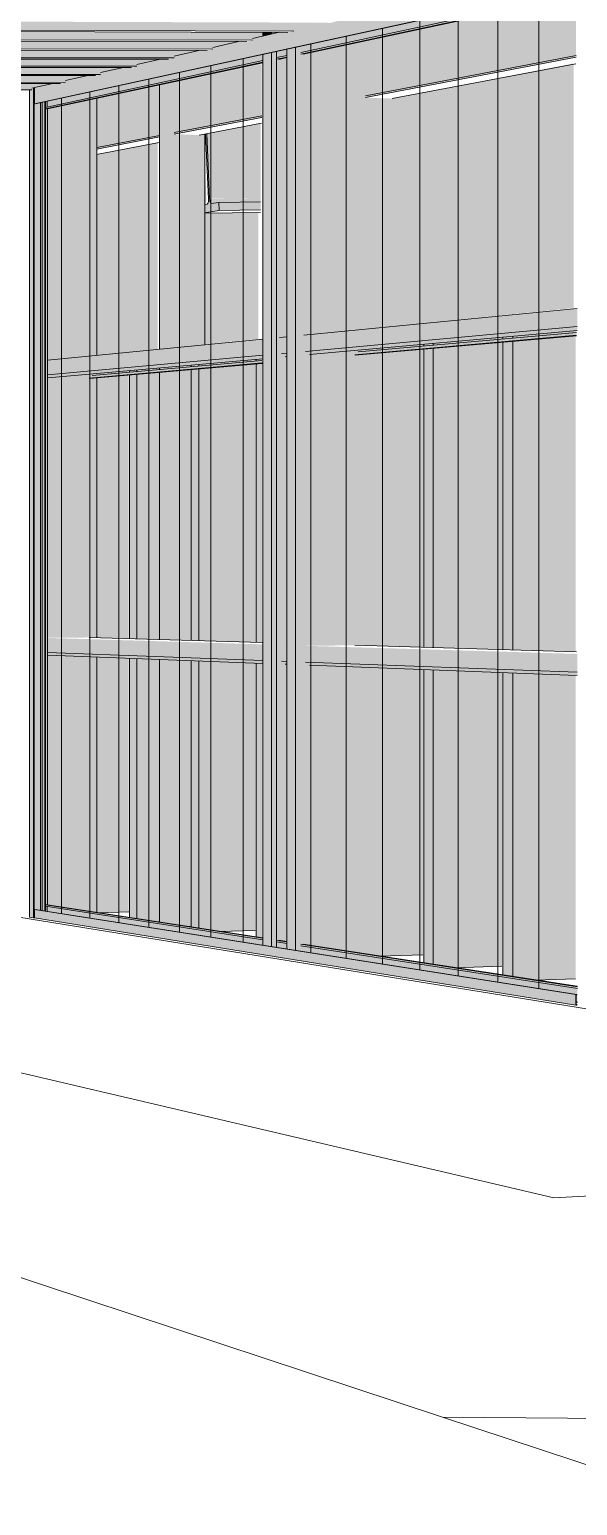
# Model space of a CAD drawing. Header units: inches. Extents: x 30764 to 92544, y -36095 to 66.
# Drawn here: x 30765.0861 to 30765.1775, y 59.8445 to 60.0904 of the extents above; entities that cross this region are included whole.
import ezdxf

# ---------------------------------------------------------------- set-up
doc = ezdxf.new("R2010")
doc.units = ezdxf.units.IN
doc.header["$MEASUREMENT"] = 0
for name, color, linetype, lineweight in [('A-CLNG', 13, 'Continuous', 13), ('A-FLOR-OTLN', 90, 'Continuous', 9), ('A-GLAZ-CURT', 52, 'Continuous', 9), ('A-GLAZ-CWMG', 51, 'Continuous', 9), ('A-WALL', 113, 'Continuous', 13), ('A-WALL-PATT', 111, 'Continuous', 13), ('C-BLDG-PADS', 91, 'Continuous', 9), ('C-TOPO', 7, 'Continuous', 9), ('Conc', 7, 'Continuous', 9), ('I-WALL', 2, 'Continuous', 13), ('L-SITE-WALL', 31, 'Continuous', 13), ('S-BEAM', 12, 'Continuous', 9), ('S-COLS', 52, 'Continuous', 9)]:
    doc.layers.add(name, color=color, linetype=linetype, lineweight=lineweight)

# ---------------------------------------------------------------- blocks, each defined once
blk = doc.blocks.new('FP_51-Entrance - Xcel')
at = {"layer": 'A-WALL-PATT', "lineweight": 9}
for p, q in [((-2804.07276, 59.93167), (-2804.07276, 60.09474)), ((-2804.06593, 59.9306), (-2804.06593, 60.09622)), ((-2804.08581, 59.93371), (-2804.08581, 60.0919)), ((-2804.07938, 59.93271), (-2804.07938, 60.0933)), ((-2804.0981, 59.93564), (-2804.0981, 60.08923)), ((-2804.09204, 59.93469), (-2804.09204, 60.09055)), ((-2804.1097, 59.93746), (-2804.1097, 60.08671)), ((-2804.10398, 59.93656), (-2804.10398, 60.08795)), ((-2804.12066, 59.93913), (-2804.12066, 60.08433)), ((-2804.11525, 59.93829), (-2804.11525, 60.08549)), ((-2804.13103, 59.94076), (-2804.13103, 60.08209)), ((-2804.12591, 59.93996), (-2804.12591, 60.08319)), ((-2804.14086, 59.9423), (-2804.14086, 60.07994)), ((-2804.13601, 59.94154), (-2804.13601, 60.08099)), ((-2804.14559, 59.94304), (-2804.14559, 60.07891))]:
    blk.add_line(p, q, dxfattribs=at)

msp = doc.modelspace()

# ---------------------------------------------------------------- hatches: boundary and pattern name
at = {"layer": 'A-CLNG', "lineweight": 5}
h = msp.add_hatch(color=256, dxfattribs=at)
h.paths.add_polyline_path([(30764.90755, 60.04037), (30764.90821, 60.04052), (30764.90755, 60.04051)], flags=0)
h.paths.add_polyline_path([(30764.90976, 60.04087), (30764.91255, 60.0415), (30764.90976, 60.04145), (30764.90976, 60.04091)], flags=0)
h.paths.add_polyline_path([(30764.91565, 60.0422), (30764.9171, 60.04252), (30764.91565, 60.0425)], flags=0)
h.paths.add_polyline_path([(30764.92187, 60.043), (30764.92259, 60.04316), (30764.92259, 60.04333), (30764.92266, 60.04336), (30764.92266, 60.04361), (30764.92187, 60.0436), (30764.92187, 60.0433)], flags=0)
h.paths.add_polyline_path([(30764.92517, 60.04391), (30764.92524, 60.04392), (30764.92612, 60.04394), (30764.92767, 60.04429), (30764.92767, 60.04446), (30764.92774, 60.04449), (30764.92774, 60.04475), (30764.92523, 60.04468), (30764.92523, 60.04405), (30764.92517, 60.04404), (30764.92517, 60.04392)], flags=0)
h.paths.add_polyline_path([(30764.95191, 60.05036), (30764.95214, 60.05041), (30764.95191, 60.05041)], flags=0)
h.paths.add_polyline_path([(30764.95406, 60.05085), (30764.95434, 60.05091), (30764.95406, 60.05091), (30764.95406, 60.05086)], flags=0)
h.paths.add_polyline_path([(30764.95633, 60.05136), (30764.95659, 60.05142), (30764.95633, 60.05138)], flags=0)
h.paths.add_polyline_path([(30764.9586, 60.05187), (30764.95889, 60.05193), (30764.9586, 60.05191)], flags=0)
h.paths.add_polyline_path([(30764.96092, 60.05239), (30764.96123, 60.05246), (30764.96092, 60.05245)], flags=0)
h.paths.add_polyline_path([(30764.96328, 60.05292), (30764.96363, 60.053), (30764.96328, 60.053)], flags=0)
h.paths.add_polyline_path([(30764.96567, 60.05346), (30764.96607, 60.05355), (30764.96567, 60.05354)], flags=0)
h.paths.add_polyline_path([(30764.96816, 60.05402), (30764.96856, 60.05411), (30764.96816, 60.05411)], flags=0)
h.paths.add_polyline_path([(30764.97068, 60.05459), (30764.9711, 60.05468), (30764.97068, 60.05468)], flags=0)
h.paths.add_polyline_path([(30764.97325, 60.05517), (30764.9737, 60.05527), (30764.97325, 60.05526)], flags=0)
h.paths.add_polyline_path([(30764.97587, 60.05576), (30764.97636, 60.05587), (30764.97587, 60.05586)], flags=0)
h.paths.add_polyline_path([(30764.97855, 60.05636), (30764.97907, 60.05648), (30764.97855, 60.05646)], flags=0)
h.paths.add_polyline_path([(30764.98129, 60.05698), (30764.98185, 60.0571), (30764.98129, 60.0571), (30764.98129, 60.05705)], flags=0)
h.paths.add_polyline_path([(30764.9841, 60.05761), (30764.98468, 60.05774), (30764.9841, 60.05773), (30764.9841, 60.05765)], flags=0)
h.paths.add_polyline_path([(30764.98696, 60.05825), (30764.98758, 60.05839), (30764.98696, 60.05839)], flags=0)
h.paths.add_polyline_path([(30764.98989, 60.05891), (30764.99055, 60.05906), (30764.98989, 60.05905)], flags=0)
h.paths.add_polyline_path([(30764.99288, 60.05959), (30764.99359, 60.05974), (30764.99288, 60.05974)], flags=0)
h.paths.add_polyline_path([(30764.99595, 60.06028), (30764.99669, 60.06044), (30764.99595, 60.06044)], flags=0)
h.paths.add_polyline_path([(30764.99908, 60.06098), (30764.99987, 60.06116), (30764.99908, 60.06115)], flags=0)
h.paths.add_polyline_path([(30765.00229, 60.0617), (30765.00313, 60.06189), (30765.00229, 60.06189)], flags=0)
h.paths.add_polyline_path([(30765.00558, 60.06245), (30765.00646, 60.06264), (30765.00558, 60.06264)], flags=0)
h.paths.add_polyline_path([(30765.00895, 60.0632), (30765.00988, 60.06341), (30765.00895, 60.06341)], flags=0)
h.paths.add_polyline_path([(30765.0124, 60.06398), (30765.01338, 60.0642), (30765.0124, 60.06419)], flags=0)
h.paths.add_polyline_path([(30765.01593, 60.06478), (30765.01697, 60.06501), (30765.01593, 60.065)], flags=0)
h.paths.add_polyline_path([(30765.01956, 60.06559), (30765.02065, 60.06584), (30765.01956, 60.06583)], flags=0)
h.paths.add_polyline_path([(30765.02329, 60.06643), (30765.02443, 60.06669), (30765.02328, 60.06668), (30765.02328, 60.06643)], flags=0)
h.paths.add_polyline_path([(30765.02709, 60.06729), (30765.0283, 60.06756), (30765.02709, 60.06755), (30765.02709, 60.06732)], flags=0)
h.paths.add_polyline_path([(30765.03915, 60.07), (30765.04056, 60.07032), (30765.03915, 60.07032), (30765.03915, 60.07)], flags=0)
h.paths.add_polyline_path([(30765.04339, 60.07096), (30765.04488, 60.07129), (30765.04339, 60.07129), (30765.04339, 60.07099)], flags=0)
h.paths.add_polyline_path([(30765.04774, 60.07194), (30765.04931, 60.07229), (30765.04774, 60.07229), (30765.04774, 60.07201)], flags=0)
h.paths.add_polyline_path([(30765.05222, 60.07295), (30765.05387, 60.07332), (30765.05222, 60.07331), (30765.05222, 60.073)], flags=0)
h.paths.add_polyline_path([(30765.05682, 60.07398), (30765.05856, 60.07437), (30765.05682, 60.07437), (30765.05682, 60.07399)], flags=0)
h.paths.add_polyline_path([(30765.06156, 60.07505), (30765.06338, 60.07546), (30765.06156, 60.07542), (30765.06156, 60.07514)], flags=0)
h.paths.add_polyline_path([(30765.06644, 60.07615), (30765.06836, 60.07658), (30765.06644, 60.07657), (30765.06644, 60.0764)], flags=0)
h.paths.add_polyline_path([(30765.07146, 60.07728), (30765.07348, 60.07773), (30765.07146, 60.07773), (30765.07146, 60.07758)], flags=0)
h.paths.add_polyline_path([(30765.07663, 60.07844), (30765.07875, 60.07892), (30765.07663, 60.07892), (30765.07663, 60.0788)], flags=0)
h.paths.add_polyline_path([(30765.08196, 60.07964), (30765.08419, 60.08014), (30765.08196, 60.08014), (30765.08196, 60.08005)], flags=0)
h.paths.add_polyline_path([(30765.08746, 60.08084), (30765.08998, 60.08141), (30765.08746, 60.08141), (30765.08746, 60.08135)], flags=0)
h.paths.add_polyline_path([(30765.09313, 60.08212), (30765.09577, 60.08271), (30765.09313, 60.08269)], flags=0)
h.paths.add_polyline_path([(30765.09898, 60.08343), (30765.10175, 60.08406), (30765.09898, 60.08403)], flags=0)
h.paths.add_polyline_path([(30765.10502, 60.08479), (30765.10793, 60.08545), (30765.10502, 60.08546), (30765.10502, 60.08534)], flags=0)
h.paths.add_polyline_path([(30765.11126, 60.0862), (30765.11432, 60.08689), (30765.11126, 60.08689), (30765.11126, 60.08669)], flags=0)
h.paths.add_polyline_path([(30765.11771, 60.08765), (30765.12093, 60.08837), (30765.11771, 60.08839), (30765.11771, 60.08808)], flags=0)
h.paths.add_polyline_path([(30765.12439, 60.08915), (30765.12776, 60.08991), (30765.12439, 60.08993), (30765.12439, 60.08952)], flags=0)
h.paths.add_polyline_path([(30765.13129, 60.0907), (30765.13484, 60.0915), (30765.13129, 60.09153), (30765.13129, 60.09101)], flags=0)
h.paths.add_polyline_path([(30765.13844, 60.09231), (30765.14218, 60.09315), (30765.13844, 60.09318), (30765.13844, 60.09243)], flags=0)
h.paths.add_polyline_path([(30765.14585, 60.09398), (30765.14978, 60.09487), (30765.14585, 60.0949), (30765.14585, 60.09413)], flags=0)
h.paths.add_polyline_path([(30765.15353, 60.09571), (30765.15767, 60.09664), (30765.15353, 60.09668), (30765.15353, 60.09587)], flags=0)
h.paths.add_polyline_path([(30765.1615, 60.0975), (30765.16586, 60.09848), (30765.1615, 60.09853), (30765.1615, 60.09773)], flags=0)
h.paths.add_polyline_path([(30765.16978, 60.09937), (30765.17437, 60.1004), (30765.16978, 60.10045), (30765.16978, 60.0995)], flags=0)
h.paths.add_polyline_path([(30765.17839, 60.10226), (30765.17914, 60.10244), (30765.17839, 60.10245)], flags=0)
h.paths.add_polyline_path([(30765.18731, 60.10428), (30765.18833, 60.10451), (30765.18731, 60.10453)], flags=0)
h.paths.add_polyline_path([(30765.19661, 60.1064), (30765.19785, 60.10668), (30765.19661, 60.10669)], flags=0)
h.paths.add_polyline_path([(30765.2063, 60.1086), (30765.20777, 60.10893), (30765.2063, 60.10895)], flags=0)
h.paths.add_polyline_path([(30765.21639, 60.11089), (30765.21812, 60.11128), (30765.21639, 60.11131)], flags=0)
h.paths.add_polyline_path([(30765.22692, 60.11328), (30765.22883, 60.11374), (30765.22692, 60.11377), (30765.22692, 60.11366)], flags=0)
h.paths.add_polyline_path([(30765.2494, 60.11839), (30765.25203, 60.11898), (30765.2494, 60.11904), (30765.2494, 60.11858)], flags=0)
h.paths.add_polyline_path([(30765.26142, 60.12112), (30765.26441, 60.12179), (30765.26142, 60.12186)], flags=0)
h.paths.add_polyline_path([(30765.27401, 60.12398), (30765.27738, 60.12474), (30765.27401, 60.12482), (30765.27401, 60.12435)], flags=0)
h.paths.add_polyline_path([(30765.2872, 60.12697), (30765.29099, 60.12783), (30765.2872, 60.12793)], flags=0)
h.paths.add_polyline_path([(30765.30105, 60.13012), (30765.3053, 60.13108), (30765.30105, 60.13121), (30765.30105, 60.13018)], flags=0)
h.paths.add_polyline_path([(30765.3156, 60.13342), (30765.32036, 60.1345), (30765.3156, 60.13465), (30765.3156, 60.13365)], flags=0)
h.paths.add_polyline_path([(30765.33091, 60.13761), (30765.33338, 60.1382), (30765.33091, 60.13828)], flags=0)
h.paths.add_polyline_path([(30765.34704, 60.14129), (30765.35007, 60.14201), (30765.34704, 60.14212), (30765.34704, 60.14199)], flags=0)
h.paths.add_polyline_path([(30765.36406, 60.14517), (30765.36781, 60.14603), (30765.36406, 60.14617)], flags=0)
h.paths.add_polyline_path([(30765.38204, 60.14928), (30765.38647, 60.15029), (30765.38204, 60.15047)], flags=0)
h.paths.add_polyline_path([(30765.40107, 60.15362), (30765.40625, 60.15481), (30765.40107, 60.15503), (30765.40107, 60.15458)], flags=0)
h.paths.add_polyline_path([(30765.42123, 60.15823), (30765.42726, 60.1596), (30765.42123, 60.15989)], flags=0)
h.paths.add_polyline_path([(30765.44264, 60.16312), (30765.44961, 60.16471), (30765.44264, 60.16506), (30765.44264, 60.1643)], flags=0)
h.paths.add_polyline_path([(30765.46542, 60.16832), (30765.47343, 60.17015), (30765.46542, 60.17058), (30765.46542, 60.16962)], flags=0)
h.paths.add_polyline_path([(30765.4897, 60.17386), (30765.49889, 60.17596), (30765.4897, 60.1765)], flags=0)
h.paths.add_polyline_path([(30765.51563, 60.17978), (30765.52614, 60.18218), (30765.51563, 60.18285)], flags=0)
h.paths.add_polyline_path([(30765.54339, 60.18612), (30765.55539, 60.18886), (30765.54339, 60.18969), (30765.54339, 60.1879)], flags=0)
h.paths.add_polyline_path([(30765.57318, 60.19292), (30765.58687, 60.19604), (30765.57318, 60.19708), (30765.57318, 60.19317)], flags=0)
h.paths.add_polyline_path([(30765.60491, 60.21311), (30765.60491, 60.21652), (30765.59473, 60.214), (30765.60443, 60.21316)], flags=0)
at = {"layer": 'A-GLAZ-CWMG', "lineweight": 5}
for points in [[(30765.08691, 60.07799), (30765.17722, 60.09762), (30765.17722, 60.10103), (30765.17717, 60.10102), (30765.17717, 60.10066), (30765.1759, 60.10038), (30765.17439, 60.10039), (30765.16859, 60.09909), (30765.16859, 60.09874), (30765.16737, 60.09847), (30765.16588, 60.09848), (30765.16033, 60.09723), (30765.16033, 60.09689), (30765.15916, 60.09662), (30765.15769, 60.09664), (30765.15238, 60.09544), (30765.15238, 60.0951), (30765.15125, 60.09485), (30765.1498, 60.09486), (30765.14471, 60.09371), (30765.14471, 60.09338), (30765.14363, 60.09314), (30765.1422, 60.09315), (30765.13732, 60.09205), (30765.13732, 60.09173), (30765.13627, 60.09149), (30765.13486, 60.0915), (30765.13019, 60.09045), (30765.13019, 60.09013), (30765.12917, 60.0899), (30765.12778, 60.08991), (30765.1233, 60.0889), (30765.1233, 60.08858), (30765.12232, 60.08836), (30765.12095, 60.08837), (30765.11664, 60.0874), (30765.11664, 60.08709), (30765.11569, 60.08688), (30765.11434, 60.08688), (30765.11019, 60.08595), (30765.11019, 60.08564), (30765.10928, 60.08544), (30765.10795, 60.08544), (30765.10397, 60.08455), (30765.10397, 60.08425), (30765.10309, 60.08405), (30765.10164, 60.08403), (30765.09794, 60.08319), (30765.09794, 60.0829), (30765.09709, 60.08271), (30765.09568, 60.08268), (30765.09211, 60.08188), (30765.09211, 60.08159), (30765.09127, 60.0814), (30765.08999, 60.0814), (30765.08691, 60.08071), (30765.08691, 60.07858)], [(30765.08673, 59.94238), (30765.08673, 60.08067), (30765.08645, 60.08061), (30765.08645, 60.08032), (30765.08608, 60.08023), (30765.08608, 59.94248)], [(30765.08673, 59.94238), (30765.08686, 59.94238), (30765.08686, 60.08067), (30765.08673, 60.08067), (30765.08673, 59.96335)], [(30765.08685, 59.9425), (30765.0869, 59.9425), (30765.0869, 59.94375), (30765.08705, 59.94375), (30765.08819, 59.94356), (30765.08819, 60.07825), (30765.0869, 60.07799), (30765.0869, 60.08024), (30765.08685, 60.08023), (30765.08685, 59.94375)], [(30765.08866, 59.94349), (30765.08866, 60.07835), (30765.08819, 60.07825), (30765.08819, 59.94356)], [(30765.08872, 59.94348), (30765.08872, 60.07836), (30765.08866, 60.07835), (30765.08866, 59.94349)], [(30765.17722, 59.92784), (30765.17722, 59.92959), (30765.08691, 59.94375), (30765.08691, 59.94235), (30765.12961, 59.93549)]]:
    msp.add_hatch(color=256, dxfattribs=at).paths.add_polyline_path(points, flags=0)
h = msp.add_hatch(color=256, dxfattribs=at)
h.paths.add_polyline_path([(30765.08902, 60.07747), (30765.125, 60.0852), (30765.125, 60.08625), (30765.08902, 60.07843), (30765.08902, 60.07798)], flags=0)
h.paths.add_polyline_path([(30765.12763, 60.08576), (30765.12899, 60.08605), (30765.12899, 60.08711), (30765.12763, 60.08682)], flags=0)
h.paths.add_polyline_path([(30765.13166, 60.08663), (30765.17746, 60.09646), (30765.17746, 60.09945), (30765.17726, 60.0994), (30765.17726, 60.0977), (30765.17733, 60.09762), (30765.13166, 60.0877)], flags=0)
h = msp.add_hatch(color=256, dxfattribs=at)
h.paths.add_polyline_path([(30765.08872, 60.07717), (30765.12501, 60.08493), (30765.12501, 60.0852), (30765.08872, 60.07741)], flags=0)
h.paths.add_polyline_path([(30765.12731, 60.08543), (30765.129, 60.08579), (30765.129, 60.08605), (30765.12731, 60.08569), (30765.12731, 60.08548)], flags=0)
h.paths.add_polyline_path([(30765.13134, 60.08629), (30765.17747, 60.09616), (30765.17747, 60.09646), (30765.13134, 60.08656)], flags=0)
h = msp.add_hatch(color=256, dxfattribs=at)
h.paths.add_polyline_path([(30765.08902, 59.94343), (30765.08902, 59.94426), (30765.08872, 59.94431), (30765.08872, 59.94348)], flags=0)
h.paths.add_polyline_path([(30765.08872, 59.94455), (30765.08908, 59.94456), (30765.08908, 60.07715), (30765.08872, 60.07715), (30765.08872, 59.94456)], flags=0)
h.paths.add_polyline_path([(30765.08872, 60.07741), (30765.08902, 60.07747), (30765.08902, 60.07843), (30765.08872, 60.07836), (30765.08872, 60.07798)], flags=0)
h = msp.add_hatch(color=256, dxfattribs=at)
h.paths.add_polyline_path([(30765.17747, 59.9306), (30765.17747, 59.9309), (30765.13134, 59.938), (30765.13134, 59.93773), (30765.17734, 59.93062)], flags=0)
h.paths.add_polyline_path([(30765.129, 59.93809), (30765.129, 59.93836), (30765.12731, 59.93862), (30765.12731, 59.93835)], flags=0)
h.paths.add_polyline_path([(30765.12501, 59.93871), (30765.12501, 59.93897), (30765.08872, 59.94455), (30765.08872, 59.94431), (30765.11592, 59.94011)], flags=0)
h = msp.add_hatch(color=256, dxfattribs=at)
h.paths.add_polyline_path([(30765.17746, 59.92836), (30765.17746, 59.9306), (30765.13166, 59.93768), (30765.13166, 59.93675), (30765.17733, 59.92958), (30765.17726, 59.92951), (30765.17726, 59.9284), (30765.17733, 59.92838)], flags=0)
h.paths.add_polyline_path([(30765.12899, 59.93717), (30765.12899, 59.93809), (30765.12763, 59.9383), (30765.12763, 59.93738)], flags=0)
h.paths.add_polyline_path([(30765.125, 59.93779), (30765.125, 59.93871), (30765.08902, 59.94426), (30765.08902, 59.94343), (30765.11592, 59.93922)], flags=0)
at = {"layer": 'A-GLAZ-CWMG'}
msp.add_hatch(color=256, dxfattribs=at).paths.add_polyline_path([(30765.17722, 59.92784), (30765.1775, 59.92785), (30765.17746, 59.92792), (30765.17729, 59.92791), (30765.17729, 59.92951), (30765.17737, 59.92959), (30765.17722, 59.92959)], flags=0)
at = {"layer": 'A-WALL', "lineweight": 5}
for points in [[(30765.12502, 60.08929), (30765.12644, 60.08961), (30765.12644, 60.08992), (30765.12502, 60.08993), (30765.12502, 60.08952)], [(30765.14451, 59.93599), (30765.15171, 59.93621), (30765.15171, 59.98372), (30765.13278, 59.98446), (30765.13213, 59.98498), (30765.13216, 59.98762), (30765.13224, 59.98769), (30765.13234, 59.98772), (30765.14092, 59.98777), (30765.15171, 59.98744), (30765.15171, 60.03711), (30765.1404, 60.0361), (30765.14033, 60.03619), (30765.14092, 60.03666), (30765.14092, 60.03698), (30765.13278, 60.03623), (30765.13213, 60.03675), (30765.13216, 60.03939), (30765.13224, 60.03947), (30765.13234, 60.03949), (30765.17683, 60.04396), (30765.17683, 60.08473), (30765.14657, 60.07887), (30765.14215, 60.07903), (30765.14215, 60.07932), (30765.14422, 60.07973), (30765.14423, 60.07982), (30765.14423, 60.08886), (30765.14419, 60.08901), (30765.13166, 60.08627), (30765.13134, 60.08629), (30765.13134, 60.08656), (30765.13166, 60.08663), (30765.13166, 60.0877), (30765.13046, 60.08743), (30765.13046, 59.93694), (30765.13166, 59.93675), (30765.13166, 59.93768), (30765.13134, 59.93773), (30765.13134, 59.938), (30765.13173, 59.93801), (30765.13882, 59.93689)], [(30765.12644, 59.93757), (30765.12644, 60.08655), (30765.12502, 60.08624), (30765.12502, 59.93779)], [(30765.12763, 59.93738), (30765.12763, 59.9383), (30765.12731, 59.93835), (30765.12731, 59.93862), (30765.1277, 59.93863), (30765.12897, 59.93843), (30765.12897, 59.98461), (30765.12874, 59.98462), (30765.1281, 59.98513), (30765.12813, 59.98774), (30765.12821, 59.98781), (30765.12831, 59.98784), (30765.12897, 59.98785), (30765.12897, 60.03589), (30765.12874, 60.03586), (30765.1281, 60.03639), (30765.12813, 60.039), (30765.12821, 60.03907), (30765.12831, 60.0391), (30765.12897, 60.03916), (30765.12897, 60.08569), (30765.12763, 60.08541), (30765.12731, 60.08543), (30765.12731, 60.08569), (30765.12763, 60.08576), (30765.12763, 60.08682), (30765.12644, 60.08655), (30765.12644, 59.93757), (30765.12731, 59.93743)], [(30765.13046, 59.93694), (30765.13046, 60.08743), (30765.12901, 60.08711), (30765.12901, 59.93717)]]:
    msp.add_hatch(color=10, dxfattribs=at).paths.add_polyline_path(points, flags=0)
h = msp.add_hatch(color=10, dxfattribs=at)
h.paths.add_polyline_path([(30765.15343, 59.93463), (30765.15343, 59.98366), (30765.15186, 59.98372), (30765.15186, 59.93488)], flags=0)
h.paths.add_polyline_path([(30765.15343, 59.98739), (30765.15343, 60.03724), (30765.15186, 60.0371), (30765.15186, 59.98744)], flags=0)
h.paths.add_polyline_path([(30765.15186, 60.03763), (30765.15343, 60.03777), (30765.15343, 60.0381), (30765.15186, 60.03796)], flags=0)
h = msp.add_hatch(color=10, dxfattribs=at)
h.paths.add_polyline_path([(30765.1571, 59.93405), (30765.16489, 59.9343), (30765.16489, 59.98321), (30765.15343, 59.98366), (30765.15343, 59.93463), (30765.15674, 59.93411)], flags=0)
h.paths.add_polyline_path([(30765.16489, 59.98705), (30765.16489, 60.03827), (30765.15343, 60.03724), (30765.15343, 59.98739), (30765.16165, 59.98714)], flags=0)
h = msp.add_hatch(color=10, dxfattribs=at)
h.paths.add_polyline_path([(30765.16672, 59.93259), (30765.16672, 59.98315), (30765.16505, 59.98321), (30765.16505, 59.93285)], flags=0)
h.paths.add_polyline_path([(30765.16672, 59.987), (30765.16672, 60.0384), (30765.16505, 60.03826), (30765.16505, 59.98705)], flags=0)
h.paths.add_polyline_path([(30765.16505, 60.0388), (30765.16672, 60.03895), (30765.16672, 60.03929), (30765.16505, 60.03914)], flags=0)
h = msp.add_hatch(color=10, dxfattribs=at)
h.paths.add_polyline_path([(30765.17049, 59.932), (30765.17718, 59.93222), (30765.17718, 59.98274), (30765.16672, 59.98315), (30765.16672, 59.93259), (30765.17011, 59.93205)], flags=0)
h.paths.add_polyline_path([(30765.17718, 59.98668), (30765.17718, 60.03934), (30765.16672, 60.0384), (30765.16672, 59.987), (30765.17315, 59.9868)], flags=0)
h = msp.add_hatch(color=10, dxfattribs=at)
h.paths.add_polyline_path([(30765.12486, 59.93903), (30765.12486, 59.98476), (30765.12389, 59.9848), (30765.12389, 59.93918)], flags=0)
h.paths.add_polyline_path([(30765.12486, 59.98824), (30765.12486, 60.03474), (30765.12389, 60.03465), (30765.12389, 59.98827), (30765.12441, 59.98826)], flags=0)
h.paths.add_polyline_path([(30765.12389, 60.03514), (30765.12486, 60.03523), (30765.12486, 60.03554), (30765.12389, 60.03545)], flags=0)
h = msp.add_hatch(color=10, dxfattribs=at)
h.paths.add_polyline_path([(30765.09743, 59.94323), (30765.10263, 59.94337), (30765.10263, 59.9856), (30765.09726, 59.98582), (30765.09726, 59.94326)], flags=0)
h.paths.add_polyline_path([(30765.10263, 59.98889), (30765.10263, 60.03281), (30765.09726, 60.03233), (30765.09726, 59.98906)], flags=0)
h = msp.add_hatch(color=10, dxfattribs=at)
h.paths.add_polyline_path([(30765.10398, 59.94224), (30765.10398, 59.98556), (30765.10276, 59.98561), (30765.10276, 59.94242)], flags=0)
h.paths.add_polyline_path([(30765.10398, 59.98886), (30765.10398, 60.03291), (30765.10276, 60.0328), (30765.10276, 59.9889)], flags=0)
h.paths.add_polyline_path([(30765.10276, 60.03327), (30765.10398, 60.03338), (30765.10398, 60.03367), (30765.10276, 60.03356)], flags=0)
h = msp.add_hatch(color=10, dxfattribs=at)
h.paths.add_polyline_path([(30765.10731, 59.94171), (30765.10775, 59.94172), (30765.10775, 59.98541), (30765.10398, 59.98556), (30765.10398, 59.94224), (30765.10698, 59.94176)], flags=0)
h.paths.add_polyline_path([(30765.10775, 59.98875), (30765.10775, 60.03325), (30765.10398, 60.03291), (30765.10398, 59.98886), (30765.10709, 59.98877)], flags=0)
h = msp.add_hatch(color=10, dxfattribs=at)
h.paths.add_polyline_path([(30765.11432, 59.94065), (30765.11432, 59.98516), (30765.11303, 59.98521), (30765.11303, 59.94084)], flags=0)
h.paths.add_polyline_path([(30765.11432, 59.98855), (30765.11432, 60.03381), (30765.11303, 60.0337), (30765.11303, 59.98859)], flags=0)
h.paths.add_polyline_path([(30765.11303, 60.03418), (30765.11432, 60.03429), (30765.11432, 60.03459), (30765.11303, 60.03448)], flags=0)
h = msp.add_hatch(color=10, dxfattribs=at)
h.paths.add_polyline_path([(30765.11772, 59.94011), (30765.12374, 59.94028), (30765.12374, 59.98479), (30765.11432, 59.98516), (30765.11432, 59.94065), (30765.11739, 59.94016)], flags=0)
h.paths.add_polyline_path([(30765.12374, 59.98827), (30765.12374, 60.03466), (30765.11432, 60.03381), (30765.11432, 59.98855), (30765.12142, 59.98834)], flags=0)
at = {"layer": 'I-WALL'}
h = msp.add_hatch(color=256, dxfattribs=at)
h.paths.add_polyline_path([(30765.09711, 60.0361), (30765.10745, 60.03714), (30765.10745, 60.07158), (30765.09711, 60.06958), (30765.09711, 60.0388)], flags=0)
h.paths.add_polyline_path([(30765.11493, 60.03789), (30765.12427, 60.03883), (30765.12427, 60.05991), (30765.11493, 60.05979), (30765.11493, 60.04019)], flags=0)
h.paths.add_polyline_path([(30765.11493, 60.06125), (30765.11545, 60.06136), (30765.11554, 60.0616), (30765.11558, 60.06204), (30765.11558, 60.06226), (30765.11511, 60.07306), (30765.11493, 60.07303), (30765.11493, 60.06132)], flags=0)
at = {"layer": 'L-SITE-WALL', "lineweight": 5}
h = msp.add_hatch(color=256, dxfattribs=at)
h.paths.add_polyline_path([(30765.09729, 59.94326), (30765.09729, 59.98582), (30765.08914, 59.98614), (30765.08907, 59.98619), (30765.08907, 59.94456), (30765.09423, 59.94374)], flags=0)
h.paths.add_polyline_path([(30765.08907, 59.98905), (30765.09729, 59.98909), (30765.09729, 60.03232), (30765.09608, 60.03221), (30765.09601, 60.03229), (30765.09655, 60.03272), (30765.09655, 60.033), (30765.08914, 60.03232), (30765.08907, 60.03237), (30765.08907, 59.98913)], flags=0)
h.paths.add_polyline_path([(30765.08907, 60.03526), (30765.09729, 60.03609), (30765.09729, 60.07896), (30765.08907, 60.07716), (30765.08907, 60.03531)], flags=0)
at = {"layer": 'S-BEAM', "lineweight": 5}
for points in [[(30765.1233, 60.08858), (30765.1233, 60.0889), (30765.12439, 60.08915), (30765.12439, 60.08993), (30765.06298, 60.09009), (30765.06268, 60.0966), (30765.05767, 60.09663), (30765.05802, 60.08871), (30765.12173, 60.08859)], [(30765.13019, 60.09013), (30765.13019, 60.09045), (30765.13129, 60.0907), (30765.13129, 60.09153), (30765.06909, 60.09174), (30765.0688, 60.09833), (30765.0636, 60.09837), (30765.06396, 60.09031), (30765.1275, 60.09013)], [(30765.11664, 60.08709), (30765.11664, 60.0874), (30765.11771, 60.08765), (30765.11771, 60.08839), (30765.05708, 60.0885), (30765.05679, 60.09493), (30765.05195, 60.09495), (30765.0523, 60.08717), (30765.11596, 60.08709)], [(30765.10397, 60.08425), (30765.10397, 60.08455), (30765.10502, 60.08479), (30765.10502, 60.08546), (30765.04588, 60.08549), (30765.0456, 60.09175), (30765.04108, 60.09176), (30765.04142, 60.08424), (30765.09309, 60.08425)], [(30765.11019, 60.08565), (30765.11019, 60.08595), (30765.11126, 60.0862), (30765.11126, 60.0869), (30765.05138, 60.08697), (30765.0511, 60.09331), (30765.04642, 60.09333), (30765.04677, 60.08568), (30765.10453, 60.08565)], [(30765.03625, 60.08285), (30765.09794, 60.0829), (30765.09794, 60.08319), (30765.09898, 60.08343), (30765.09898, 60.08406), (30765.04056, 60.08405), (30765.04029, 60.09024), (30765.03592, 60.09025), (30765.03597, 60.08901)], [(30765.02641, 60.08021), (30765.08645, 60.08032), (30765.08645, 60.08061), (30765.08685, 60.08067), (30765.08685, 60.08059), (30765.0869, 60.0806), (30765.0869, 60.08071), (30765.08746, 60.08084), (30765.08746, 60.08141), (30765.03045, 60.08133), (30765.03017, 60.08736), (30765.02608, 60.08736)], [(30765.03125, 60.08151), (30765.09211, 60.08162), (30765.09211, 60.08188), (30765.09313, 60.08212), (30765.09313, 60.08272), (30765.03542, 60.08267), (30765.03515, 60.08877), (30765.03092, 60.08878)], [(30765.08685, 60.08032), (30765.0869, 60.08032), (30765.0869, 60.0806), (30765.08685, 60.08059)], [(30765.11612, 60.06222), (30765.12462, 60.06231), (30765.12462, 60.07479), (30765.11565, 60.07305), (30765.11602, 60.0646)], [(30765.11527, 60.05986), (30765.11771, 60.06024), (30765.11766, 60.06158), (30765.11633, 60.0614), (30765.11622, 60.06161), (30765.11614, 60.06199), (30765.11612, 60.06222), (30765.11565, 60.07305), (30765.11546, 60.07301), (30765.11592, 60.06175), (30765.11585, 60.06141), (30765.11574, 60.06128), (30765.11527, 60.0612), (30765.11527, 60.06067)], [(30765.11639, 60.06138), (30765.11769, 60.06158), (30765.12462, 60.0617), (30765.12462, 60.06231), (30765.11613, 60.06219), (30765.11617, 60.06179), (30765.11627, 60.06148), (30765.11633, 60.0614)], [(30765.11771, 60.06024), (30765.12464, 60.06032), (30765.12464, 60.06166), (30765.11766, 60.06158), (30765.11768, 60.06111)]]:
    msp.add_hatch(color=256, dxfattribs=at).paths.add_polyline_path(points, flags=0)
h = msp.add_hatch(color=256, dxfattribs=at)
h.paths.add_polyline_path([(30765.09726, 60.07874), (30765.10776, 60.08101), (30765.10776, 60.08122), (30765.09726, 60.07897), (30765.09726, 60.07877)], flags=0)
h.paths.add_polyline_path([(30765.11219, 60.08192), (30765.12481, 60.08465), (30765.12481, 60.08486), (30765.11213, 60.08215), (30765.11218, 60.08196)], flags=0)
h.paths.add_polyline_path([(30765.14423, 60.08876), (30765.17727, 60.09584), (30765.17728, 60.09609), (30765.14417, 60.08901), (30765.14423, 60.08879)], flags=0)
h = msp.add_hatch(color=256, dxfattribs=at)
h.paths.add_polyline_path([(30765.09726, 60.07081), (30765.10776, 60.07282), (30765.10776, 60.08098), (30765.09726, 60.07874), (30765.09726, 60.0751)], flags=0)
h.paths.add_polyline_path([(30765.11219, 60.07367), (30765.12481, 60.0761), (30765.12481, 60.08461), (30765.11219, 60.08192), (30765.11219, 60.07507)], flags=0)
h.paths.add_polyline_path([(30765.14423, 60.07982), (30765.17727, 60.08616), (30765.17727, 60.09581), (30765.14423, 60.08876), (30765.14423, 60.08199)], flags=0)
h = msp.add_hatch(color=256, dxfattribs=at)
h.paths.add_polyline_path([(30765.09726, 60.07073), (30765.10776, 60.07274), (30765.10776, 60.07282), (30765.09726, 60.07081)], flags=0)
h.paths.add_polyline_path([(30765.11218, 60.07359), (30765.12481, 60.07601), (30765.12481, 60.0761), (30765.11219, 60.07367)], flags=0)
h.paths.add_polyline_path([(30765.14422, 60.07973), (30765.17727, 60.08607), (30765.17727, 60.08616), (30765.14423, 60.07982)], flags=0)
h = msp.add_hatch(color=256, dxfattribs=at)
h.paths.add_polyline_path([(30765.09729, 60.07047), (30765.10779, 60.07247), (30765.10779, 60.07274), (30765.09729, 60.07073)], flags=0)
h.paths.add_polyline_path([(30765.11023, 60.07294), (30765.12484, 60.07573), (30765.12484, 60.07601), (30765.11023, 60.07321)], flags=0)
h.paths.add_polyline_path([(30765.14215, 60.07903), (30765.1773, 60.08575), (30765.1773, 60.08606), (30765.14215, 60.07932)], flags=0)
h = msp.add_hatch(color=256, dxfattribs=at)
h.paths.add_polyline_path([(30765.08908, 60.03511), (30765.12499, 60.0386), (30765.12499, 60.03877), (30765.08908, 60.03525), (30765.08908, 60.03517)], flags=0)
h.paths.add_polyline_path([(30765.1281, 60.0389), (30765.12899, 60.03899), (30765.12898, 60.03916), (30765.12821, 60.03907), (30765.12812, 60.03898)], flags=0)
h.paths.add_polyline_path([(30765.13213, 60.03929), (30765.17746, 60.0437), (30765.17745, 60.0439), (30765.13224, 60.03947), (30765.13216, 60.03938)], flags=0)
h = msp.add_hatch(color=256, dxfattribs=at)
h.paths.add_polyline_path([(30765.08908, 60.03284), (30765.12499, 60.0361), (30765.12499, 60.0386), (30765.08908, 60.03511), (30765.08908, 60.03319)], flags=0)
h.paths.add_polyline_path([(30765.1281, 60.03639), (30765.12899, 60.03647), (30765.12899, 60.03899), (30765.1281, 60.0389)], flags=0)
h.paths.add_polyline_path([(30765.13213, 60.03675), (30765.17746, 60.04088), (30765.17746, 60.0437), (30765.13213, 60.03929)], flags=0)
h = msp.add_hatch(color=256, dxfattribs=at)
h.paths.add_polyline_path([(30765.08914, 60.03232), (30765.12498, 60.03553), (30765.12499, 60.0361), (30765.08908, 60.03284), (30765.08907, 60.03237)], flags=0)
h.paths.add_polyline_path([(30765.12874, 60.03586), (30765.12898, 60.03589), (30765.12899, 60.03647), (30765.1281, 60.03639)], flags=0)
h.paths.add_polyline_path([(30765.13278, 60.03623), (30765.17745, 60.04023), (30765.17746, 60.04088), (30765.13213, 60.03675)], flags=0)
h = msp.add_hatch(color=256, dxfattribs=at)
h.paths.add_polyline_path([(30765.09601, 60.03229), (30765.12487, 60.03483), (30765.12486, 60.03523), (30765.09655, 60.03272)], flags=0)
h.paths.add_polyline_path([(30765.14033, 60.03619), (30765.17733, 60.03944), (30765.17732, 60.03989), (30765.14092, 60.03666)], flags=0)
h = msp.add_hatch(color=256, dxfattribs=at)
h.paths.add_polyline_path([(30765.09655, 60.03272), (30765.12486, 60.03523), (30765.12486, 60.03554), (30765.09655, 60.033)], flags=0)
h.paths.add_polyline_path([(30765.14092, 60.03666), (30765.17732, 60.03989), (30765.17732, 60.04024), (30765.14092, 60.03698)], flags=0)
h = msp.add_hatch(color=256, dxfattribs=at)
h.paths.add_polyline_path([(30765.09608, 60.03221), (30765.12487, 60.03473), (30765.12487, 60.03483), (30765.09601, 60.03229)], flags=0)
h.paths.add_polyline_path([(30765.1404, 60.0361), (30765.17733, 60.03933), (30765.17733, 60.03944), (30765.14033, 60.03619)], flags=0)
h = msp.add_hatch(color=256, dxfattribs=at)
h.paths.add_polyline_path([(30765.17746, 59.98612), (30765.17745, 59.98635), (30765.13224, 59.98769), (30765.13216, 59.9876), (30765.13213, 59.98752), (30765.17338, 59.98624)], flags=0)
h.paths.add_polyline_path([(30765.12899, 59.98761), (30765.12898, 59.98782), (30765.12819, 59.9878), (30765.12812, 59.98772), (30765.1281, 59.98764)], flags=0)
h.paths.add_polyline_path([(30765.12499, 59.98774), (30765.12499, 59.98794), (30765.08908, 59.98901), (30765.08908, 59.98885), (30765.12289, 59.9878)], flags=0)
h = msp.add_hatch(color=256, dxfattribs=at)
h.paths.add_polyline_path([(30765.17746, 59.98329), (30765.17746, 59.98612), (30765.13213, 59.98752), (30765.13213, 59.98498), (30765.17338, 59.98344)], flags=0)
h.paths.add_polyline_path([(30765.12899, 59.98509), (30765.12899, 59.98761), (30765.1281, 59.98764), (30765.1281, 59.98513)], flags=0)
h.paths.add_polyline_path([(30765.12499, 59.98524), (30765.12499, 59.98774), (30765.08908, 59.98885), (30765.08908, 59.98658), (30765.12166, 59.98537)], flags=0)
h = msp.add_hatch(color=256, dxfattribs=at)
h.paths.add_polyline_path([(30765.17745, 59.98275), (30765.17746, 59.98329), (30765.13213, 59.98498), (30765.13278, 59.98446), (30765.17337, 59.9829)], flags=0)
h.paths.add_polyline_path([(30765.12898, 59.98461), (30765.12899, 59.98509), (30765.1281, 59.98513), (30765.12874, 59.98462)], flags=0)
h.paths.add_polyline_path([(30765.12498, 59.98476), (30765.12499, 59.98524), (30765.08908, 59.98658), (30765.08907, 59.98619), (30765.08914, 59.98614), (30765.12165, 59.98489)], flags=0)
at = {"layer": 'S-COLS', "lineweight": 5}
h = msp.add_hatch(color=256, dxfattribs=at)
h.paths.add_polyline_path([(30765.10968, 59.94136), (30765.10968, 59.98534), (30765.10908, 59.98537), (30765.10908, 59.94145), (30765.10968, 59.94136)], flags=0)
h.paths.add_polyline_path([(30765.10968, 59.98869), (30765.10968, 60.03341), (30765.10908, 60.03335), (30765.10908, 59.98871), (30765.10959, 59.98869)], flags=0)
h.paths.add_polyline_path([(30765.10908, 60.03724), (30765.10968, 60.0373), (30765.10968, 60.08161), (30765.10908, 60.08148), (30765.10908, 60.03835)], flags=0)
h = msp.add_hatch(color=256, dxfattribs=at)
h.paths.add_polyline_path([(30765.11245, 59.94092), (30765.11297, 59.94093), (30765.11297, 59.98521), (30765.10968, 59.98534), (30765.10968, 59.94136), (30765.11211, 59.94097)], flags=0)
h.paths.add_polyline_path([(30765.11297, 59.98859), (30765.11297, 60.0337), (30765.10968, 60.03341), (30765.10968, 59.98869), (30765.11284, 59.9886)], flags=0)
h.paths.add_polyline_path([(30765.10968, 60.0373), (30765.11493, 60.03783), (30765.11493, 60.07291), (30765.11438, 60.0728), (30765.11023, 60.07294), (30765.11023, 60.07321), (30765.11218, 60.07359), (30765.11219, 60.07367), (30765.11219, 60.0821), (30765.11214, 60.08215), (30765.10968, 60.08161), (30765.10968, 60.03847)], flags=0)
h = msp.add_hatch(color=256, dxfattribs=at)
h.paths.add_polyline_path([(30765.10908, 59.94145), (30765.10908, 59.98537), (30765.10781, 59.98541), (30765.10781, 59.94165)], flags=0)
h.paths.add_polyline_path([(30765.10908, 59.98871), (30765.10908, 60.03335), (30765.10781, 60.03324), (30765.10781, 59.98875)], flags=0)
h.paths.add_polyline_path([(30765.10781, 60.03712), (30765.10908, 60.03724), (30765.10908, 60.08148), (30765.10781, 60.08121), (30765.10781, 60.04016)], flags=0)
msp.add_hatch(color=256, dxfattribs=at).paths.add_polyline_path([(30765.11493, 60.03783), (30765.11529, 60.03786), (30765.11529, 60.07298), (30765.11493, 60.07291), (30765.11493, 60.03839)], flags=0)

# ---------------------------------------------------------------- linework, layer by layer
at = {"layer": 'A-FLOR-OTLN'}
for p in [(30765.37191, 59.85758), (30765.19955, 59.84446)]:
    msp.add_line(p, (30765.15499, 59.85917), dxfattribs=at)
at = {"layer": 'A-GLAZ-CWMG'}
for p, q in [((30765.17722, 60.09762), (30765.08691, 60.07799)), ((30765.17737, 60.09761), (30765.08704, 60.07798)), ((30765.17747, 60.09646), (30765.13134, 60.08656)), ((30765.17747, 60.09616), (30765.13134, 60.08629)), ((30765.17746, 60.09605), (30765.13173, 60.08627)), ((30765.12778, 60.08991), (30765.1233, 60.0889)), ((30765.11434, 60.08688), (30765.11019, 60.08595)), ((30765.12095, 60.08837), (30765.11664, 60.0874)), ((30765.12501, 60.0852), (30765.08872, 60.07741)), ((30765.12501, 60.08493), (30765.08872, 60.07717)), ((30765.125, 60.08483), (30765.08908, 60.07715)), ((30765.10795, 60.08544), (30765.10397, 60.08455)), ((30765.129, 60.08605), (30765.12731, 60.08569)), ((30765.129, 60.08579), (30765.12731, 60.08543)), ((30765.12899, 60.08569), (30765.1277, 60.08541)), ((30765.09579, 60.08271), (30765.09211, 60.08188)), ((30765.10177, 60.08405), (30765.09794, 60.08319)), ((30765.08608, 60.08024), (30765.08608, 59.94248)), ((30765.08645, 60.08061), (30765.08673, 60.08067)), ((30765.08673, 60.08067), (30765.08686, 60.08067)), ((30765.08673, 60.08067), (30765.08673, 59.94238)), ((30765.08686, 60.08067), (30765.08686, 59.94238)), ((30765.08999, 60.0814), (30765.08691, 60.08071)), ((30765.08691, 60.07799), (30765.08691, 60.08071)), ((30765.08704, 60.07798), (30765.08691, 60.07799)), ((30765.08819, 60.07825), (30765.08819, 59.94356)), ((30765.08866, 60.07835), (30765.08866, 59.94349)), ((30765.08872, 60.07836), (30765.08872, 59.94348)), ((30765.08872, 60.07717), (30765.08872, 60.07741)), ((30765.08908, 60.07715), (30765.08872, 60.07717)), ((30765.08902, 60.07747), (30765.08902, 60.07843)), ((30765.08908, 60.07715), (30765.08908, 59.94456)), ((30765.08872, 59.94455), (30765.08908, 59.94456)), ((30765.08872, 59.94431), (30765.08872, 59.94455)), ((30765.08872, 59.94455), (30765.12501, 59.93897)), ((30765.08872, 59.94431), (30765.12501, 59.93871)), ((30765.08902, 59.94343), (30765.08902, 59.94426)), ((30765.08908, 59.94456), (30765.125, 59.93904)), ((30765.08673, 59.94238), (30765.08608, 59.94248)), ((30765.08686, 59.94238), (30765.08673, 59.94238)), ((30765.0869, 59.9425), (30765.08685, 59.9425)), ((30765.08691, 59.94235), (30765.08691, 59.94375)), ((30765.08691, 59.94375), (30765.08704, 59.94375)), ((30765.08691, 59.94375), (30765.17722, 59.92959)), ((30765.08691, 59.94235), (30765.17722, 59.92784)), ((30765.08704, 59.94375), (30765.17737, 59.92959)), ((30765.12731, 59.93862), (30765.129, 59.93836)), ((30765.12731, 59.93835), (30765.129, 59.93809)), ((30765.1277, 59.93863), (30765.12899, 59.93843)), ((30765.13134, 59.938), (30765.17747, 59.9309)), ((30765.13134, 59.93773), (30765.17747, 59.9306)), ((30765.13173, 59.93801), (30765.17746, 59.93098)), ((30765.17737, 59.92959), (30765.17722, 59.92959)), ((30765.17722, 59.92959), (30765.17722, 59.92784)), ((30765.17729, 59.92951), (30765.17737, 59.92952)), ((30765.17729, 59.92791), (30765.17729, 59.92951)), ((30765.1773, 59.92953), (30765.17737, 59.92952)), ((30765.17737, 59.92952), (30765.17737, 59.92959)), ((30765.17722, 59.92784), (30765.17746, 59.92784)), ((30765.17726, 59.9284), (30765.17746, 59.92836)), ((30765.17746, 59.92792), (30765.17729, 59.92791))]:
    msp.add_line(p, q, dxfattribs=at)
at = {"layer": 'A-WALL', "color": 250}
for p, q in [((30765.12502, 60.08993), (30765.12502, 60.08929)), ((30765.12644, 60.08992), (30765.12644, 60.08961))]:
    msp.add_line(p, q, dxfattribs=at)
at = {"layer": 'A-WALL', "color": 252}
for p, q in [((30765.12644, 60.08655), (30765.12644, 59.93757)), ((30765.12901, 60.08711), (30765.12901, 59.93717)), ((30765.13046, 60.08743), (30765.13046, 59.93694)), ((30765.12502, 60.08624), (30765.12502, 59.93779)), ((30765.15186, 60.03796), (30765.15186, 60.03763)), ((30765.15343, 60.0381), (30765.15343, 60.03777)), ((30765.16505, 60.03914), (30765.16505, 60.0388)), ((30765.16505, 60.03826), (30765.16505, 59.98705)), ((30765.16672, 60.03929), (30765.16672, 60.03895)), ((30765.16672, 60.0384), (30765.16672, 59.987)), ((30765.12389, 60.03545), (30765.12389, 60.03514)), ((30765.15186, 60.0371), (30765.15186, 59.98744)), ((30765.15343, 60.03724), (30765.15343, 59.9874)), ((30765.10276, 60.03356), (30765.10276, 60.03327)), ((30765.10276, 60.0328), (30765.10276, 59.9889)), ((30765.10398, 60.03367), (30765.10398, 60.03338)), ((30765.10398, 60.03291), (30765.10398, 59.98886)), ((30765.11303, 60.03448), (30765.11303, 60.03418)), ((30765.11303, 60.0337), (30765.11303, 59.9886)), ((30765.11432, 60.03459), (30765.11432, 60.03429)), ((30765.11432, 60.03381), (30765.11432, 59.98856)), ((30765.12389, 60.03465), (30765.12389, 59.98827)), ((30765.10276, 59.98561), (30765.10276, 59.94242)), ((30765.10398, 59.98556), (30765.10398, 59.94224)), ((30765.11303, 59.98521), (30765.11303, 59.94084)), ((30765.11432, 59.98516), (30765.11432, 59.94065)), ((30765.12389, 59.9848), (30765.12389, 59.93918)), ((30765.15186, 59.98372), (30765.15186, 59.93488)), ((30765.15343, 59.98366), (30765.15343, 59.93463)), ((30765.16505, 59.98321), (30765.16505, 59.93285)), ((30765.16672, 59.98315), (30765.16672, 59.93259)), ((30765.10263, 59.94337), (30765.09743, 59.94323)), ((30765.10775, 59.94172), (30765.10731, 59.94171)), ((30765.12374, 59.94028), (30765.11772, 59.94011)), ((30765.15171, 59.93621), (30765.14451, 59.93599)), ((30765.16489, 59.9343), (30765.1571, 59.93405)), ((30765.17718, 59.93222), (30765.17049, 59.932))]:
    msp.add_line(p, q, dxfattribs=at)
at = {"layer": 'A-WALL'}
for p, q in [((30765.08691, 60.0806), (30765.08686, 60.08059)), ((30765.0879, 59.94361), (30765.0879, 60.07818)), ((30765.08685, 59.94256), (30765.0869, 59.94256)), ((30765.08686, 59.94246), (30765.08691, 59.94245)), ((30765.17747, 59.92829), (30765.17726, 59.92833)), ((30765.17729, 59.92795), (30765.17746, 59.92792))]:
    msp.add_line(p, q, dxfattribs=at)
at = {"layer": 'C-BLDG-PADS'}
msp.add_line((30765.03657, 59.95019), (30765.22887, 59.91913), dxfattribs=at)
at = {"layer": 'C-TOPO'}
for p, q in [((30765.22887, 59.91913), (30765.03657, 59.95019)), ((30765.03657, 59.95019), (30765.22887, 59.91913))]:
    msp.add_line(p, q, dxfattribs=at)
at = {"layer": 'Conc'}
for p, q in [((30764.90915, 59.95764), (30765.17356, 59.89574)), ((30765.15499, 59.85917), (30764.91128, 59.93959)), ((30765.17356, 59.89574), (30765.32587, 59.90342))]:
    msp.add_line(p, q, dxfattribs=at)
at = {"layer": 'L-SITE-WALL'}
for p, q in [((30765.09729, 60.07896), (30765.09729, 60.03609)), ((30765.09729, 60.03232), (30765.09729, 59.98909)), ((30765.09729, 59.98582), (30765.09729, 59.94326))]:
    msp.add_line(p, q, dxfattribs=at)
at = {"layer": 'S-BEAM'}
for p, q in [((30765.06308, 60.09007), (30765.12917, 60.0899)), ((30765.06396, 60.09031), (30765.13019, 60.09013)), ((30765.05148, 60.08695), (30765.11569, 60.08688)), ((30765.0523, 60.08717), (30765.11664, 60.08709)), ((30765.05718, 60.08848), (30765.12232, 60.08836)), ((30765.05802, 60.08871), (30765.1233, 60.08858)), ((30765.04142, 60.08424), (30765.10397, 60.08425)), ((30765.04598, 60.08547), (30765.10928, 60.08544)), ((30765.04677, 60.08568), (30765.11019, 60.08565)), ((30765.14215, 60.07932), (30765.1773, 60.08606)), ((30765.1773, 60.08575), (30765.14215, 60.07903)), ((30765.17724, 60.08465), (30765.14657, 60.07887)), ((30765.03552, 60.08266), (30765.09709, 60.08271)), ((30765.03625, 60.08285), (30765.09794, 60.0829)), ((30765.04066, 60.08404), (30765.10309, 60.08405)), ((30765.02641, 60.08021), (30765.08645, 60.08032)), ((30765.03054, 60.08132), (30765.09127, 60.0814)), ((30765.03125, 60.08151), (30765.09211, 60.08159)), ((30765.08685, 60.08032), (30765.0869, 60.08032)), ((30765.11023, 60.07321), (30765.12484, 60.07601)), ((30765.12484, 60.07573), (30765.11023, 60.07294)), ((30765.12478, 60.07476), (30765.11438, 60.0728)), ((30765.09729, 60.07073), (30765.10779, 60.07274)), ((30765.10779, 60.07247), (30765.09729, 60.07047)), ((30765.11546, 60.07301), (30765.11593, 60.06219)), ((30765.11612, 60.06222), (30765.11565, 60.07305)), ((30765.10773, 60.07155), (30765.09723, 60.06957)), ((30765.11525, 60.05976), (30765.12459, 60.05987)), ((30765.11574, 60.06128), (30765.11526, 60.0612)), ((30765.11526, 60.05986), (30765.11771, 60.06024)), ((30765.11639, 60.06138), (30765.11638, 60.06138)), ((30765.11766, 60.06158), (30765.11639, 60.06138)), ((30765.11766, 60.06158), (30765.12464, 60.06166)), ((30765.11771, 60.06024), (30765.11766, 60.06158)), ((30765.11771, 60.06024), (30765.12464, 60.06032)), ((30765.13184, 60.03944), (30765.17746, 60.0439)), ((30765.13213, 60.03675), (30765.17746, 60.04088)), ((30765.13278, 60.03623), (30765.17745, 60.04023)), ((30765.14092, 60.03666), (30765.17732, 60.03989)), ((30765.08908, 60.03526), (30765.125, 60.03877)), ((30765.12781, 60.03905), (30765.12899, 60.03916)), ((30765.14033, 60.03619), (30765.17733, 60.03944)), ((30765.1404, 60.0361), (30765.17733, 60.03933)), ((30765.08908, 60.03284), (30765.12499, 60.0361)), ((30765.08914, 60.03232), (30765.12498, 60.03553)), ((30765.09655, 60.03272), (30765.12486, 60.03523)), ((30765.1281, 60.03639), (30765.12899, 60.03647)), ((30765.12874, 60.03586), (30765.12898, 60.03589)), ((30765.09601, 60.03229), (30765.12487, 60.03483)), ((30765.09608, 60.03221), (30765.12487, 60.03473)), ((30765.09604, 59.9891), (30765.12487, 59.98824)), ((30765.08908, 59.98658), (30765.12499, 59.98524)), ((30765.08914, 59.98614), (30765.12498, 59.98476)), ((30765.14036, 59.98778), (30765.17733, 59.98669)), ((30765.1281, 59.98513), (30765.12899, 59.98509)), ((30765.12874, 59.98462), (30765.12898, 59.98461)), ((30765.13213, 59.98498), (30765.17746, 59.98329)), ((30765.13278, 59.98446), (30765.17745, 59.98275))]:
    msp.add_line(p, q, dxfattribs=at)
for points in [[(30765.11593, 60.06219, 0), (30765.11593, 60.06196, 0), (30765.11592, 60.06175, 0), (30765.11589, 60.06156, 0), (30765.11585, 60.06141, 0), (30765.1158, 60.06132, 0), (30765.11574, 60.06128, 0)], [(30765.11633, 60.0614, 0), (30765.11627, 60.06148, 0), (30765.11622, 60.06161, 0), (30765.11617, 60.06179, 0), (30765.11614, 60.06199, 0), (30765.11612, 60.06222, 0)]]:
    msp.add_polyline3d(points, dxfattribs=at)
at = {"layer": 'S-COLS'}
for p, q in [((30765.10779, 60.03711), (30765.10779, 60.0812)), ((30765.11531, 60.07298), (30765.11531, 60.03787)), ((30765.10779, 60.03369), (30765.10779, 60.03401)), ((30765.10779, 59.98875), (30765.10779, 60.03324)), ((30765.10779, 59.94165), (30765.10779, 59.98541)), ((30765.11297, 59.94093), (30765.11245, 59.94092))]:
    msp.add_line(p, q, dxfattribs=at)

# ---------------------------------------------------------------- block references
at = {"layer": 'A-GLAZ-CURT'}
msp.add_blockref('FP_51-Entrance - Xcel', (33569.23699, 0), dxfattribs=at)

doc.saveas('drawing.dxf')
